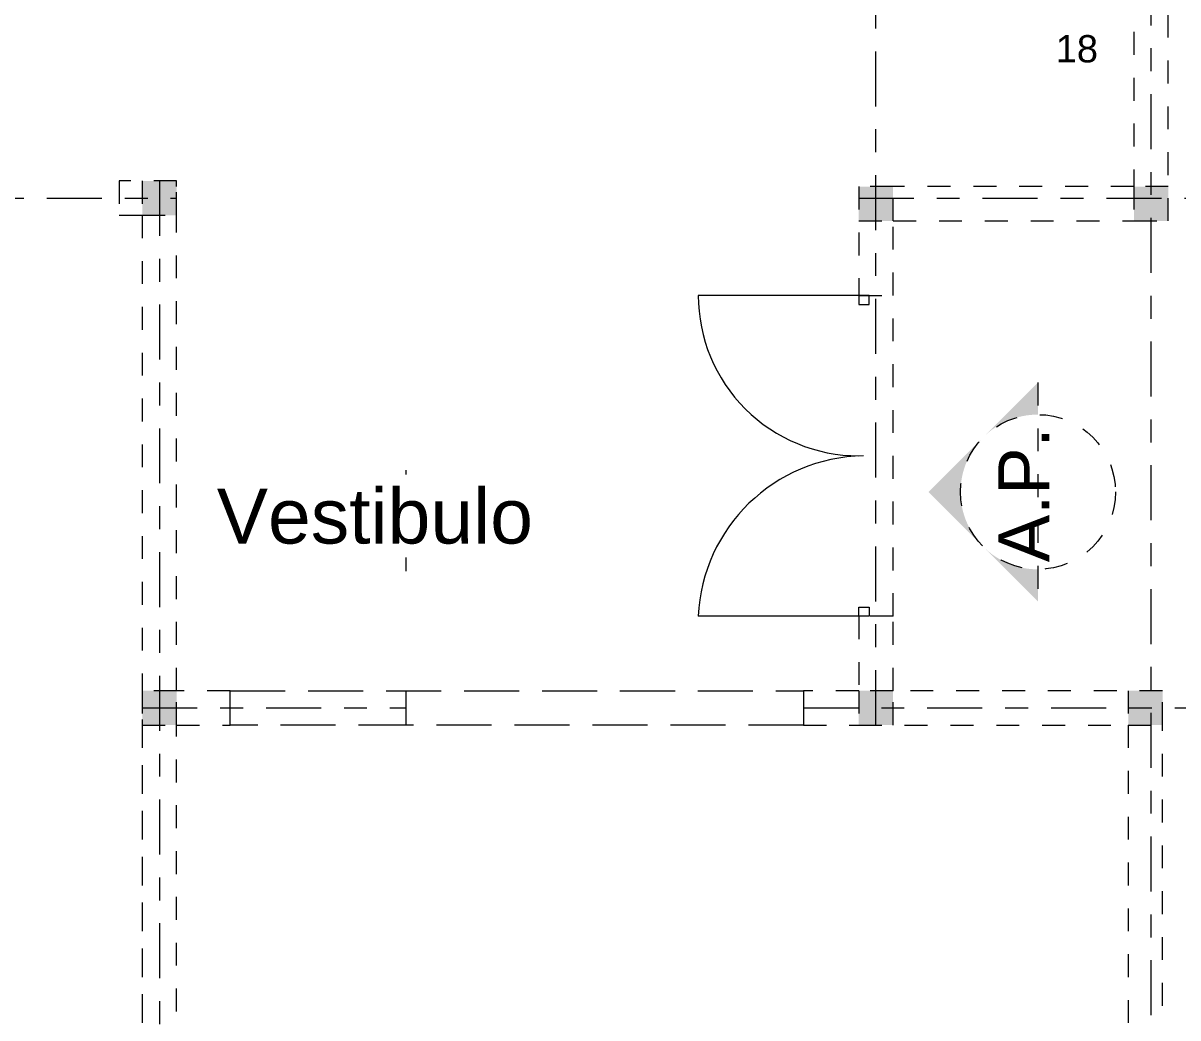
# Model space of a CAD drawing. Header units: millimetres. Extents: x -9559 to 23034, y -7226 to 22400.
# Drawn here: x 254.52 to 259.56, y 44.07 to 48.41 of the extents above; entities that cross this region are included whole.
import ezdxf
from ezdxf.enums import TextEntityAlignment as Align

# ---------------------------------------------------------------- set-up
doc = ezdxf.new("R2010")
doc.units = ezdxf.units.MM
doc.header["$LTSCALE"] = 0.02
for name, pattern in [('0', [0]), ('ACAD_ISO02W100', [15, 12, -3]), ('ACAD_ISO10W100', [18, 12, -3, 0, -3]), ('DASHED2', [0.375, 0.25, -0.125])]:
    doc.linetypes.add(name, pattern=pattern)
for name, color, linetype, lineweight in [('A-DOOR', 8, '0', 18), ('A-DOOR-FRAM', 8, 'Continuous', 18), ('A-Mueble cocina 2-proyecciones', 255, 'ACAD_ISO02W100', 9), ('I-FURN', 9, 'Continuous', 9), ('S-GRID', 253, 'ACAD_ISO10W100', 5)]:
    doc.layers.add(name, color=color, linetype=linetype, lineweight=lineweight)
doc.layers.add('IH-PLANO BASE', color=250, linetype='DASHED2', lineweight=5, transparency=0.55)
doc.styles.add('Arial_2', font='arial.ttf', dxfattribs={"height": 0.089297})
doc.styles.add('Arial_3', font='arial.ttf', dxfattribs={"height": 0.18})
doc.styles.add('CUADROS', font='arial.ttf')
doc.styles.get("Standard").update_dxf_attribs({"font": 'GOTHIC.TTF'})
doc.dimstyles.get("Standard").update_dxf_attribs({"dimtxt": 0.18, "dimasz": 0.18, "dimexe": 0.18, "dimexo": 0.0625, "dimgap": 0.09, "dimtad": 0, "dimzin": 3, "dimdsep": 46, "dimtxsty": 'Standard', "dimblk": 'ARCHTICK', "dimcen": 0.09, "dimadec": 0, "dimazin": 0, "dimtfac": 1, "dimtofl": 0, "dimtmove": 0, "dimatfit": 3, "dimldrblk": 'ARCHTICK', "dimfxl": 1, "dimtolj": 1, "dimtzin": 0, "dimarcsym": 0})

# ---------------------------------------------------------------- blocks, each defined once
blk = doc.blocks.new('Abertura - 0915 x 1220mm-626797-Nivel 1')
at = {"layer": 'A-Mueble cocina 2-proyecciones'}
for p, q in [((-1.2582, -0.075), (-1.2582, 0.075)), ((-1.2582, 0.075), (1.2418, 0.075)), ((1.2418, 0.075), (1.2418, -0.075)), ((1.2418, -0.075), (-1.2582, -0.075))]:
    blk.add_line(p, q, dxfattribs=at)
blk = doc.blocks.new('Puerta practicable de entrada_ 2 hojas - dorr-325576-Nivel 1')
at = {"layer": 'A-DOOR'}
for p, q in [((-0.7, -0.075), (-0.7, -0.775)), ((0.7, -0.075), (0.7, -0.775))]:
    blk.add_line(p, q, dxfattribs=at)
for centre, radius, start, end in [((-0.7, -0.075), 0.7, 270, 0), ((0.7324, -0.0432), 0.7325, 180.9193, 267.4669)]:
    blk.add_arc(centre, radius, start, end, dxfattribs=at)
at = {"layer": 'A-DOOR-FRAM'}
for p, q in [((-0.66, -0.03), (-0.7, -0.03)), ((-0.66, -0.03), (-0.7, -0.03)), ((-0.7, -0.03), (-0.7, -0.075)), ((-0.66, -0.075), (-0.66, -0.03)), ((0.66, -0.075), (0.66, -0.03)), ((0.66, -0.03), (0.7, -0.03)), ((0.7, -0.03), (0.7, -0.075)), ((-0.7, -0.075), (-0.66, -0.075)), ((0.7, -0.075), (0.66, -0.075))]:
    blk.add_line(p, q, dxfattribs=at)
blk = doc.blocks.new('_ArchTick')
at = {"color": 0, "linetype": 'ByBlock', "const_width": 0.15}
blk.add_lwpolyline([(-0.5, -0.5), (0.5, 0.5)], dxfattribs=at)
blk = doc.blocks.new('*D583')
at = {"layer": 'I-FURN', "color": 0, "lineweight": -2, "ltscale": 0.2, "transparency": 16777216}
for p, q in [((261.7202, 57.8335), (260.1503, 40.7816)), ((244.7806, 40.214), (259.5281, 40.214))]:
    blk.add_line(p, q, dxfattribs=at)
for start, end in [(84.7398, 111.3549), (153.385, 180)]:
    blk.add_arc((260.0981, 40.214), 0.75, start, end, dxfattribs=at)
at = {"layer": 'I-FURN', "color": 0, "lineweight": -2, "ltscale": 0.2, "transparency": 16777216, "xscale": 0.18, "yscale": 0.18, "zscale": 0.18}
for p, rotation in [((260.1668, 40.9609), 354.7398387423056), ((259.3481, 40.214), 270.0000000000001)]:
    blk.add_blockref('_ArchTick', p, dxfattribs=dict(at, rotation=rotation))
at = {"layer": 'I-FURN', "color": 0, "ltscale": 0.2, "transparency": 16777216, "insert": (259.5926, 40.7681), "char_height": 0.18, "attachment_point": 5, "rotation": 42.3699}
blk.add_mtext('\\A1;95°', dxfattribs=at)
blk = doc.blocks.new('*D584')
at = {"layer": 'I-FURN', "color": 0, "lineweight": -2, "ltscale": 0.2, "transparency": 16777216}
for p, q in [((244.7806, 57.8342), (261.156, 57.8937)), ((260.2752, 40.2763), (261.6792, 57.3277))]:
    blk.add_line(p, q, dxfattribs=at)
for start, end in [(180.2081, 201.5802), (243.9209, 265.2931)]:
    blk.add_arc((261.726, 57.8958), 0.75, start, end, dxfattribs=at)
at = {"layer": 'I-FURN', "color": 0, "lineweight": -2, "ltscale": 0.2, "transparency": 16777216, "xscale": 0.18, "yscale": 0.18, "zscale": 0.18}
for p, rotation in [((260.976, 57.8931), 90.20805555555597), ((261.6644, 57.1483), 355.2930766759017)]:
    blk.add_blockref('_ArchTick', p, dxfattribs=dict(at, rotation=rotation))
at = {"layer": 'I-FURN', "color": 0, "ltscale": 0.2, "transparency": 16777216, "insert": (261.1752, 57.3867), "char_height": 0.18, "attachment_point": 5, "rotation": 312.7506}
blk.add_mtext('\\A1;85°', dxfattribs=at)
blk = doc.blocks.new('*D585')
at = {"layer": 'I-FURN', "color": 0, "lineweight": -2, "ltscale": 0.2, "transparency": 16777216}
for p, q in [((261.6635, 57.8956), (245.2881, 57.8361)), ((244.7181, 40.2765), (244.7181, 57.264))]:
    blk.add_line(p, q, dxfattribs=at)
for start, end in [(336.1191, 0.2081), (270, 294.089)]:
    blk.add_arc((244.7181, 57.834), 0.75, start, end, dxfattribs=at)
at = {"layer": 'I-FURN', "color": 0, "lineweight": -2, "ltscale": 0.2, "transparency": 16777216, "xscale": 0.18, "yscale": 0.18, "zscale": 0.18}
for p, rotation in [((245.4681, 57.8367), 90.20805555555592), ((244.7181, 57.084), 180.0000000000019)]:
    blk.add_blockref('_ArchTick', p, dxfattribs=dict(at, rotation=rotation))
at = {"layer": 'I-FURN', "color": 0, "ltscale": 0.2, "transparency": 16777216, "insert": (245.2494, 57.3047), "char_height": 0.18, "attachment_point": 5, "rotation": 45.104}
blk.add_mtext('\\A1;90°', dxfattribs=at)
blk = doc.blocks.new('*D586')
at = {"layer": 'I-FURN', "color": 0, "lineweight": -2, "ltscale": 0.2, "transparency": 16777216}
for p, q in [((244.7181, 57.7715), (244.7181, 40.784)), ((260.0356, 40.214), (245.2881, 40.214))]:
    blk.add_line(p, q, dxfattribs=at)
for start, end in [(66.0151, 90), (0, 23.9849)]:
    blk.add_arc((244.7181, 40.214), 0.75, start, end, dxfattribs=at)
at = {"layer": 'I-FURN', "color": 0, "lineweight": -2, "ltscale": 0.2, "transparency": 16777216, "xscale": 0.18, "yscale": 0.18, "zscale": 0.18}
for p, rotation in [((244.7181, 40.964), 180.0000000000017), ((245.4681, 40.214), 270.0000000000002)]:
    blk.add_blockref('_ArchTick', p, dxfattribs=dict(at, rotation=rotation))
at = {"layer": 'I-FURN', "color": 0, "ltscale": 0.2, "transparency": 16777216, "insert": (245.2484, 40.7443), "char_height": 0.18, "attachment_point": 5, "rotation": 315}
blk.add_mtext('\\A1;90°', dxfattribs=at)

msp = doc.modelspace()

# ---------------------------------------------------------------- hatches: boundary and pattern name
at = {"layer": 'IH-PLANO BASE'}
for points in [[(255.0446, 47.5697), (255.1946, 47.5697), (255.1946, 47.7197), (255.0446, 47.7197), (255.0446, 47.5908)], [(258.1696, 47.5447), (258.3196, 47.5447), (258.3196, 47.6947), (258.1696, 47.6947), (258.1696, 47.5658)], [(259.3696, 47.5447), (259.5196, 47.5447), (259.5196, 47.6947), (259.3696, 47.6947), (259.3696, 47.5658)], [(255.0446, 45.3447), (255.1946, 45.3447), (255.1946, 45.4947), (255.0446, 45.4947), (255.0446, 45.3658)], [(258.1696, 45.3447), (258.3196, 45.3447), (258.3196, 45.4947), (258.1696, 45.4947), (258.1696, 45.3658)], [(259.3446, 45.3447), (259.4946, 45.3447), (259.4946, 45.4947), (259.3446, 45.4947), (259.3446, 45.3658)]]:
    msp.add_hatch(color=256, dxfattribs=at).paths.add_polyline_path(points)
h = msp.add_hatch(color=256, dxfattribs=at)
h.dxf.hatch_style = 1
h.paths.add_polyline_path([(258.4735, 46.362), (258.7124, 46.1231, -0.414214), (258.7124, 46.6008)])
h.paths.add_polyline_path([(258.7124, 46.6008, -0.198912), (258.9512, 46.6998), (258.9512, 46.8397)])
h.paths.add_polyline_path([(258.7124, 46.1231), (258.9512, 45.8843), (258.9512, 46.0242, -0.198912)])

# ---------------------------------------------------------------- linework, layer by layer
for p, q in [((259.3696, 51.1697), (259.3696, 47.6947)), ((259.5196, 47.5447), (259.5196, 51.1697)), ((255.1946, 47.7197), (254.9446, 47.7197)), ((254.9446, 47.7197), (254.9446, 47.5697)), ((255.1946, 47.7197), (255.0446, 47.7197)), ((255.0446, 47.7197), (255.0446, 47.5697)), ((255.1946, 45.4947), (255.1946, 47.7197)), ((255.1946, 47.5697), (255.1946, 47.7197)), ((258.1696, 47.6947), (258.1696, 47.2197)), ((259.3696, 47.6947), (258.1696, 47.6947)), ((258.3196, 47.6947), (258.1696, 47.6947)), ((258.1696, 47.6947), (258.1696, 47.5447)), ((258.3196, 47.5447), (258.3196, 47.6947)), ((259.5196, 47.6947), (259.3696, 47.6947)), ((259.3696, 47.6947), (259.3696, 47.5447)), ((259.5196, 47.5447), (259.5196, 47.6947)), ((254.9446, 47.5697), (255.0446, 47.5697)), ((255.0446, 47.5697), (255.0446, 42.1197)), ((255.0446, 47.5697), (255.1946, 47.5697)), ((258.1696, 47.5447), (258.3196, 47.5447)), ((258.3196, 47.2197), (258.3196, 47.5447)), ((258.3196, 47.5447), (259.5196, 47.5447)), ((259.3696, 47.5447), (259.5196, 47.5447)), ((258.1696, 47.2197), (258.3196, 47.2197)), ((258.3196, 45.8197), (258.3196, 47.2197)), ((258.9512, 46.8397, -0.0028), (258.9512, 45.8843, -0.0028)), ((258.3196, 45.8197), (258.1696, 45.8197)), ((258.1696, 45.8197), (258.1696, 45.4947)), ((258.3196, 45.4947), (258.3196, 45.8197)), ((255.1946, 45.4947), (255.0446, 45.4947)), ((255.0446, 45.4947), (255.0446, 45.3447)), ((255.4282, 45.4947), (255.1946, 45.4947)), ((255.1946, 45.3447), (255.1946, 45.4947)), ((255.4282, 45.3447), (255.4282, 45.4947)), ((258.1696, 45.4947), (257.9282, 45.4947)), ((257.9282, 45.4947), (257.9282, 45.3447)), ((258.3196, 45.4947), (258.1696, 45.4947)), ((258.1696, 45.4947), (258.1696, 45.3447)), ((259.4946, 45.4947), (258.3196, 45.4947)), ((258.3196, 45.3447), (258.3196, 45.4947)), ((259.4944, 45.4947), (259.3444, 45.4947)), ((259.3446, 45.4947), (259.3446, 45.3447)), ((259.4944, 45.3447), (259.4944, 45.4947)), ((259.4946, 42.1197), (259.4946, 45.4947)), ((255.0446, 45.3447), (255.0446, 42.1197)), ((255.0446, 45.3447), (255.1946, 45.3447)), ((255.1946, 45.3447), (255.4282, 45.3447)), ((255.1946, 41.0947), (255.1946, 45.3447)), ((257.9282, 45.3447), (258.1696, 45.3447)), ((258.1696, 45.3447), (259.3446, 45.3447)), ((258.1696, 45.3447), (258.3196, 45.3447)), ((259.3446, 45.3447), (259.3446, 41.0947)), ((259.3446, 45.3447), (259.4946, 45.3447))]:
    msp.add_line(p, q, dxfattribs=at)
msp.add_circle((258.9512, 46.362, -0.0028), 0.3378, dxfattribs=at)
at = {"layer": 'S-GRID'}
for p, q in [((259.4446, 39.2183), (259.4446, 60.3463)), ((258.2446, 45.3447), (258.2446, 51.7947)), ((255.1196, 47.7197), (255.1196, 38.5583)), ((247.0683, 47.6447), (255.1946, 47.6447)), ((258.1696, 47.6447), (261.5537, 47.6447)), ((256.1946, 46.4569), (256.1946, 45.9769)), ((256.1946, 45.4947), (256.1946, 45.3447)), ((255.0446, 45.4197), (256.1946, 45.4197)), ((257.9282, 45.4197), (261.5537, 45.4197))]:
    msp.add_line(p, q, dxfattribs=at)

# ---------------------------------------------------------------- block references
at = {"layer": 'IH-PLANO BASE', "rotation": 269.9999999999999}
msp.add_blockref('Puerta practicable de entrada_ 2 hojas - dorr-325576-Nivel 1', (258.2446, 46.5197), dxfattribs=at)
at = {"layer": 'IH-PLANO BASE'}
msp.add_blockref('Abertura - 0915 x 1220mm-626797-Nivel 1', (256.6864, 45.4197), dxfattribs=at)

# ---------------------------------------------------------------- texts
at = {"layer": 'IH-PLANO BASE', "style": 'CUADROS'}
msp.add_text('A.P.', height=0.22261, rotation=90, dxfattribs=at).set_placement((258.8899, 46.349, -0.0028), align=Align.MIDDLE_CENTER)
at = {"layer": 'IH-PLANO BASE', "insert": (259.0281, 48.3558), "char_height": 0.11906, "width": 0.219776, "attachment_point": 1, "line_spacing_factor": 0.941778, "style": 'Arial_2'}
msp.add_mtext('18', dxfattribs=at)

# ---------------------------------------------------------------- next in the draw order: texts
at = {"layer": 'IH-PLANO BASE', "insert": (255.3696, 46.3769), "char_height": 0.24, "width": 1.66751, "attachment_point": 1, "style": 'Arial_3', "bg_fill": 3, "box_fill_scale": 1.25, "bg_fill_color": 256, "bg_fill_true_color": 13158600, "bg_fill_transparency": 0}
msp.add_mtext('Vestibulo', dxfattribs=at)

# ---------------------------------------------------------------- next in the draw order: dimensions: what is measured, and where the dimension line sits
at = {"layer": 'I-FURN', "ltscale": 0.2}
for base, center, p1, p2, picture, middle in [((261.0673, 57.5371), (261.726, 57.8958), (260.2701, 40.214), (244.7181, 57.834), '*D584', (261.1752, 57.3867)), ((245.0939, 57.185), (244.7181, 57.834), (261.726, 57.8958), (244.7181, 40.214), '*D585', (245.2494, 57.3047)), ((259.7635, 40.8853), (260.0981, 40.214), (244.7181, 40.214), (261.726, 57.8958), '*D583', (259.5926, 40.7681)), ((245.3676, 40.589), (244.7181, 40.214), (244.7181, 57.834), (260.0981, 40.214), '*D586', (245.2484, 40.7443))]:
    dim = msp.add_angular_dim_3p(base=base, center=center, p1=p1, p2=p2, dimstyle='Standard', dxfattribs=at)
    dim.commit()
    dim.dimension.update_dxf_attribs({"geometry": picture, "text_midpoint": middle})

doc.saveas('drawing.dxf')
